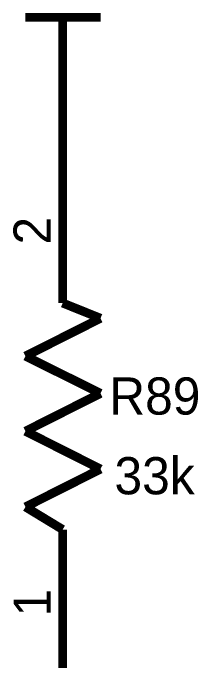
# Model space of a CAD drawing. Header units: millimetres. Extents: x 0 to 800, y 0 to 567.
# Drawn here: x 496.17 to 502.41, y 406.55 to 428.37 of the extents above; entities that cross this region are included whole.
import ezdxf

# ---------------------------------------------------------------- set-up
doc = ezdxf.new("R2010")
doc.units = ezdxf.units.MM
doc.layers.add('Sheet', color=255, linetype='Continuous')

msp = doc.modelspace()

# ---------------------------------------------------------------- linework, layer by layer
at = {"layer": 'Sheet', "const_width": 0.3}
for points in [[(496.591, 428.22), (499.122, 428.22)], [(497.845, 425.689), (497.845, 428.22)], [(497.845, 425.689), (497.845, 423.65)], [(497.845, 418.588), (497.845, 423.65)], [(497.845, 418.588), (497.845, 419.35)], [(499.122, 418.073), (497.845, 418.588)], [(496.591, 416.796), (499.122, 418.073)], [(499.122, 415.542), (496.591, 416.796)], [(496.591, 414.265), (499.122, 415.542)], [(499.122, 412.988), (496.591, 414.265)], [(496.591, 411.712), (499.122, 412.988)], [(497.845, 410.95), (496.591, 411.712)], [(497.845, 410.95), (497.845, 405.888)], [(497.845, 410.95), (497.845, 410.189)]]:
    msp.add_lwpolyline(points, dxfattribs=at)

# ---------------------------------------------------------------- texts
at = {"layer": 'Sheet'}
for s, p in [('2', (497.442, 420.559)), ('1', (497.442, 408.016))]:
    msp.add_text(s, height=1.254, rotation=90, dxfattribs=at).set_placement(p)
for s, p in [('R89', (499.413, 414.825)), ('33k', (499.592, 412.137))]:
    msp.add_text(s, height=1.2543, dxfattribs=at).set_placement(p)

doc.saveas('drawing.dxf')
